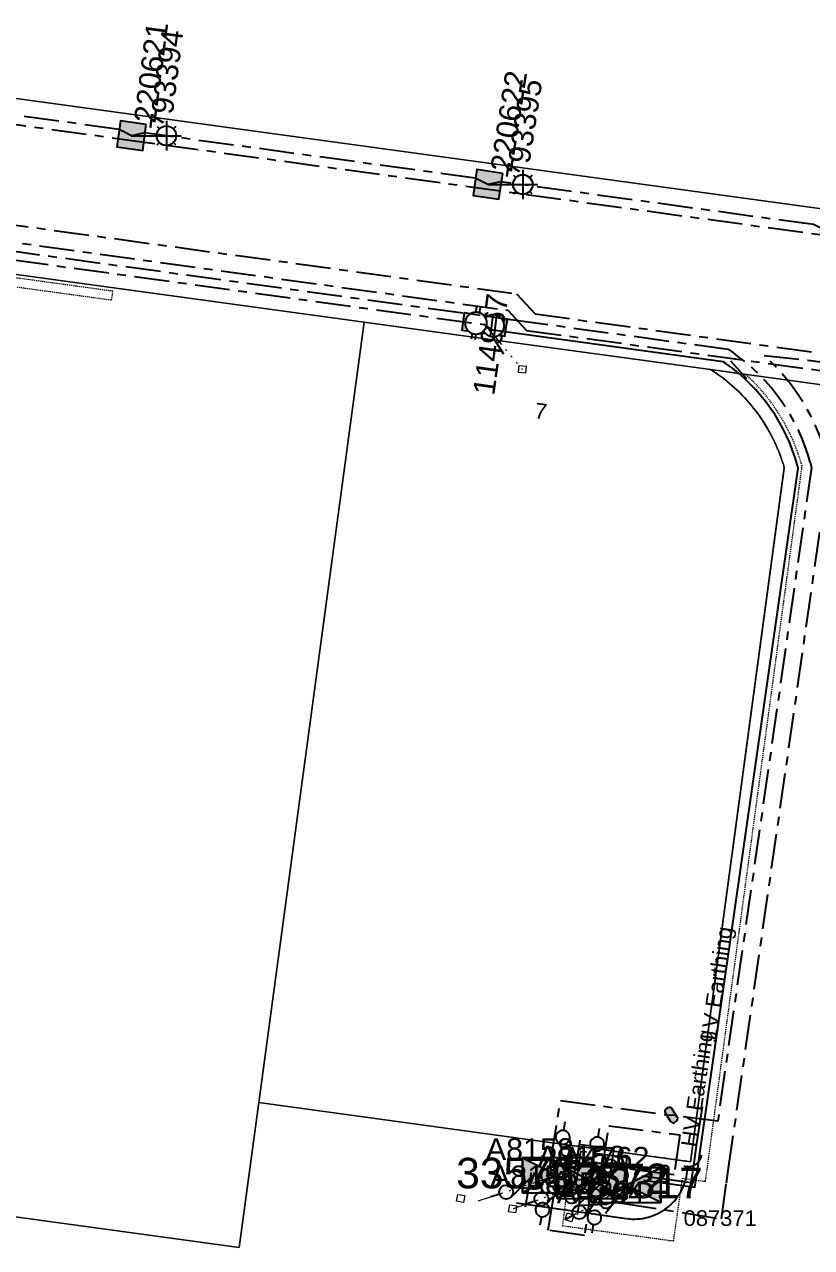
# Model space of a CAD drawing. Header units: metres. Extents: x 301012 to 305396, y 6240778 to 6244350.
# Drawn here: x 303014.7 to 303104.9, y 6242491.3 to 6242631.7 of the extents above; entities that cross this region are included whole.
import ezdxf
from ezdxf.enums import TextEntityAlignment as Align

# ---------------------------------------------------------------- set-up
doc = ezdxf.new("R2010")
doc.units = ezdxf.units.M
for name, pattern in [('Cable Exist UG', [7, 4, -1, 1, -1]), ('DASHED', [19.05, 12.7, -6.35]), ('HIDDEN2', [0.1875, 0.125, -0.0625]), ('PHANTOMX2', [6.6, 3, -0.75, 0.2, -0.75, 0.2, -0.75, 0.2, -0.75])]:
    doc.linetypes.add(name, pattern=pattern)
doc.layers.get('0').update_dxf_attribs({"color": 6})
for name, color, linetype, lineweight in [('Cadastre Land Parcels_SP_EXT', 118, 'Continuous', 15), ('Cadastre Other Property_SP_EXT', 138, 'DASHED', 15), ('Cadastre Roads_SP_EXT', 218, 'Continuous', 15), ('Mains_HV_EXT', 13, 'Continuous', 25), ('Mains_LV_EXT', 163, 'Continuous', 25), ('Mains_SL_EXT', 131, 'Continuous', 25), ('Services_SP_EXT', 42, 'PHANTOMX2', 20)]:
    doc.layers.add(name, color=color, linetype=linetype, lineweight=lineweight)
for name, color, linetype in [('Equip_HV_EXT', 7, 'Continuous'), ('Equip_LV_EXT', 7, 'Continuous'), ('Equip_SP_SL_EXT', 7, 'Continuous'), ('Sub_SP_EXT', 7, 'Continuous'), ('SupportsUG_SP_LV_EXT', 7, 'Continuous'), ('SupportsUG_SP_LV_SL_EXT', 7, 'Continuous'), ('Trench_SP_EXT', 7, 'Continuous')]:
    doc.layers.add(name, color=color, linetype=linetype)
doc.layers.add('UNKNOWN_FEATURES', color=1, linetype='DASHED', plot=False)
doc.styles.add('COLUMN_LABEL', font='arial.ttf', dxfattribs={"height": 2})
doc.styles.add('iecARIAL', font='arial.ttf', dxfattribs={"height": 2})
doc.styles.add('POLE_LABEL', font='arial.ttf', dxfattribs={"height": 2})
doc.styles.add('SL_LABEL', font='arial.ttf', dxfattribs={"height": 2})
doc.styles.get("Standard").update_dxf_attribs({"font": 'arial.ttf'})
doc.styles.add('SWITCH_LABEL', font='arial.ttf', dxfattribs={"height": 2})
doc.linetypes.add('Cable E UG', pattern='A,5,-0.1,["E",Standard,S=1.5,R=0,X=0,Y=-0.75],-1.45', length=6.55)

# ---------------------------------------------------------------- blocks, each defined once
blk = doc.blocks.new('SUB_PADMOUNT_EXT')
at = {"ltscale": 10}
h = blk.add_hatch(color=256, dxfattribs=at)
h.dxf.hatch_style = 1
h.paths.add_polyline_path([(4, -2), (0, 0), (4, 2)])
h.paths.add_polyline_path([(-4, -2), (-4, 2), (0, 0)])
blk.add_line((4, 2), (-4, -2))
blk.add_lwpolyline([(-4, -2), (4, -2), (4, 2), (-4, 2)], close=True)
at = {"ltscale": 10, "flags": 128}
for points in [[(-4, -2), (-4, 2), (0, 0)], [(4, -2), (0, 0), (4, 2)]]:
    blk.add_lwpolyline(points, close=True, dxfattribs=at)
at = {"flags": 8}
blk.add_attdef('ASSET_NUM', text='', height=2.5, dxfattribs=at).set_placement((0, 5), align=Align.MIDDLE_CENTER)
for tag, flags, p in [('STREET_CODE', 9, (1.5, 0)), ('OPERATING_VOLTAGE', 9, (1.5, -0.4)), ('ORIENTATION', 9, (1.5, -0.6)), ('OWNED_BY', 9, (1.5, -0.8)), ('OPERATED_BY', 9, (1.5, -1)), ('CONSTRUCTED_VOLTAGE', 9, (1.5, -1.4)), ('NO_PHASES', 9, (1.5, -0.2)), ('MAINTAINED_BY', 9, (1.5, -1.2)), ('SECONDARY_VOLTAGE', 9, (1.5, -1.6)), ('STATE', 9, (1.5, -1.8)), ('SUBSTATION_TYPE', 9, (1.5, -2.2)), ('SUBURB', 9, (1.5, -2.8)), ('PARENT', 9, (1.5, -2)), ('USAGE', 9, (1.5, -2.4)), ('LEGEND', 9, (1.5, -2.6)), ('STREETNAME', 9, (1.5, -3)), ('Z', 1, (1.5, -3.6)), ('LOCATION', 9, (1.5, -3.2)), ('NOTES', 9, (1.5, -3.4))]:
    blk.add_attdef(tag, text='', height=0.2, dxfattribs=dict(flags=flags)).set_placement(p, align=Align.MIDDLE_LEFT)
blk = doc.blocks.new('COLUMN_EXT')
blk.add_hatch(color=256).paths.add_polyline_path([(1.5, -1.5), (1.5, 1.5), (-1.5, 1.5), (-1.5, -1.5)])
blk.add_lwpolyline([(1.5, 1.5), (-1.5, 1.5), (-1.5, -1.5), (1.5, -1.5)], close=True)
at = {"flags": 9}
for tag, p in [('STREETNAME', (-1.81, 1.6)), ('LOCATION', (-1.81, 1.4)), ('SUBURB', (-1.81, 1.8)), ('NOTES', (-1.81, 2)), ('COLUMN_TYPE', (-1.81, 0.4)), ('OWNED_BY', (-1.81, 0.6)), ('LEGEND', (-1.81, 1.2)), ('USAGE', (-1.81, 1)), ('STATE', (-1.81, 0.8))]:
    blk.add_attdef(tag, text='', height=0.2, rotation=180, dxfattribs=at).set_placement(p, align=Align.MIDDLE_LEFT)
at = {"flags": 1}
blk.add_attdef('Z', (-1.81, 2.35), '', height=0.2, rotation=180, dxfattribs=at)
at = {"flags": 9}
for tag, style, p in [('STRUCTURE_PLANT_NUMBER', 'POLE_LABEL', (-1.81, -0.03)), ('STREET_CODE', 'COLUMN_LABEL', (-1.81, 0.2))]:
    blk.add_attdef(tag, text='', height=0.2, rotation=180, dxfattribs=dict(at, style=style)).set_placement(p, align=Align.MIDDLE_LEFT)
at = {"style": 'COLUMN_LABEL', "width": 0.9, "flags": 8}
blk.add_attdef('ASSET_NUM', text='', height=2, rotation=270, dxfattribs=at).set_placement((2, -4), align=Align.MIDDLE_LEFT)
blk = doc.blocks.new('PILLAR_EXT')
blk.add_hatch(color=256).paths.add_polyline_path([(-2.5, 1), (-2.5, -1), (2.5, -1), (2.5, 1)])
for p, q in [((-2.5, 0), (2.5, 0)), ((0, 1), (0, -1))]:
    blk.add_line(p, q)
at = {"ltscale": 10}
blk.add_line((2.5, 0), (-2.5, 0), dxfattribs=at)
blk.add_lwpolyline([(-2.5, -1), (-1.25, -1), (1.25, -1), (2.5, -1), (2.5, 1), (-2.5, 1)], close=True)
at = {"width": 0.9, "flags": 8}
blk.add_attdef('ASSET_NUM', text='', height=2, rotation=90, dxfattribs=at).set_placement((-2, 4), align=Align.MIDDLE_LEFT)
for tag, p, flags in [('OWNED_BY', (0, -0.2), 9), ('STATE', (0, -0.4), 9), ('SUPPORT_TYPE', (0, -0.6), 9), ('USAGE', (0, -0.8), 9), ('LEGEND', (0, -1), 9), ('LOCATION', (0, -1.2), 9), ('NOTES', (0, -1.4), 9), ('PARENT', (0, -1.6), 9), ('STREETNAME', (0, -1.8), 9), ('SUBURB', (0, -2), 1)]:
    blk.add_attdef(tag, p, '', height=0.2, dxfattribs=dict(flags=flags))
blk = doc.blocks.new('SL_LANTERN_EXT')
at = {"flags": 9}
for tag, p in [('LRATECODE', (-7.4, 0)), ('LOUTREACHVOCAB', (-7.2, 0)), ('LOUTREACH', (-7, 0)), ('LANTNUMBER', (-6.6, 0)), ('LNEW', (-6.4, 0)), ('LMASTVOCAB', (-6.2, 0)), ('LMAST', (-6, 0)), ('LLAMPVOCAB', (-5.8, 0)), ('LLAMP', (-5.6, 0)), ('LEXIST', (-5.4, 0)), ('LCHARGE3PERCENT', (-5.2, 0)), ('LCHARGE3', (-5, 0)), ('LCHARGE2PERCENT', (-4.8, 0)), ('LCHARGE2', (-4.6, 0)), ('LCHARGE1PERCENT', (-4.4, 0)), ('LCHARGE1', (-4.2, 0)), ('LCATEGORY', (-4, 0)), ('LBRACKETVOCAB', (-3.8, 0)), ('LBRACKET', (-3.6, 0)), ('LKINGHEIGHT', (-3.4, 0)), ('CREPLACE', (-3.2, 0)), ('CREMOVE', (-3, 0)), ('CNUMBER', (-2.8, 0)), ('CNEW', (-2.6, 0)), ('CEXIST', (-2.4, 0)), ('USAGE', (-2.2, 0)), ('STATE', (-2, 0)), ('OWNED_BY', (-1.8, 0)), ('ORIENTATION', (-1.6, 0)), ('OPERATING_VOLTAGE', (-1.4, 0)), ('NO_PHASES', (-1.2, 0)), ('LANTERN_TYPE', (-1, 0)), ('LANTERN_PURPOSE', (-0.8, 0)), ('CONTROL_TYPE', (-0.6, 0)), ('CONSTRUCTED_VOLTAGE', (-0.4, 0))]:
    blk.add_attdef(tag, text='', height=0.001, rotation=270, dxfattribs=at).set_placement(p, align=Align.MIDDLE_LEFT)
at = {"style": 'SL_LABEL', "flags": 9}
blk.add_attdef('STREET_CODE', text='', height=0.001, rotation=270, dxfattribs=at).set_placement((0, 0), align=Align.MIDDLE_LEFT)
at = {"flags": 1}
blk.add_attdef('Z', (0, 0), '', height=0.001, rotation=270, dxfattribs=at)
at = {"width": 0.9}
blk.add_attdef('LNUMBER', text='', height=1, dxfattribs=at).set_placement((7, -1), align=Align.MIDDLE_LEFT)
at = {"flags": 9}
for tag, p in [('LREMOVE', (0, -7.6)), ('LREPLACE', (0, -7.8)), ('LTYPE', (0, -8)), ('LTYPEVOCAB', (0, -8.2)), ('LEGEND', (0, -8.4)), ('SUBURB', (0, -8.6)), ('STREETNAME', (0, -8.8)), ('LOCATION', (0, -9)), ('NOTES', (0, -9.2)), ('MAINTAINED_BY', (0, -9.86))]:
    blk.add_attdef(tag, text='', height=0.001, dxfattribs=at).set_placement(p, align=Align.MIDDLE_LEFT)
blk.add_attdef('OPERATED_BY', (0, -9.61), '', height=0.001, dxfattribs=at)
blk.add_wipeout([(5.69, 0), (5.06, -1.06), (4, -1.69), (2.94, -1.06), (2.31, 0), (2.94, 1.06), (4, 1.69), (5.06, 1.06)])
for p, q in [((4, 1.69), (4, 0)), ((0, 0), (4, 0)), ((2.94, 1.06), (3.2, 0.8)), ((5.06, 1.06), (4.8, 0.8)), ((2.94, -1.06), (3.2, -0.8)), ((4, 0), (5.69, 0)), ((4, 0), (4, -1.69)), ((5.06, -1.06), (4.8, -0.8))]:
    blk.add_line(p, q)
blk.add_circle((4, 0), 1.12)
blk = doc.blocks.new('CCP_EXT')
at = {"flags": 9}
for tag, p in [('LEGEND', (0, -1.4)), ('STATE', (0, -1.8)), ('LIFE_SUPPORT', (0, -1.6)), ('NOTES', (0, -2))]:
    blk.add_attdef(tag, text='', height=0.2, dxfattribs=at).set_placement(p, align=Align.MIDDLE_LEFT)
blk.add_wipeout([(0, 0.57), (0.57, 0), (0, -0.57), (-0.57, 0)])
blk.add_lwpolyline([(-0.57, 0), (0, 0.57), (0.57, 0), (0, -0.57), (-0.57, 0)])
at = {"flags": 1}
blk.add_attdef('Z', (0, 0), '', height=0.2, dxfattribs=at)
at = {"flags": 9}
for tag, p in [('CCP_TYPE', (0, 0)), ('CONSTRUCTED_VOLTAGE', (0, -0.2)), ('OPERATING_VOLTAGE', (0, -0.6)), ('ORIENTATION', (0, -0.8)), ('OWNED_BY', (0, -1)), ('NO_PHASES', (0, -0.4)), ('USAGE', (0, -1.2))]:
    blk.add_attdef(tag, text='', height=0.2, dxfattribs=at).set_placement(p, align=Align.MIDDLE_LEFT)
blk = doc.blocks.new('HV_STJ_EXT')
h = blk.add_hatch(color=256)
edge = h.paths.add_edge_path()
edge.add_ellipse((-0.59, 0.13), major_axis=(0.226, 0.226), ratio=1, start_angle=45, end_angle=135)
edge.add_line((-0.91, 0.13), (-0.91, -0.13))
edge.add_ellipse((-0.59, -0.13), major_axis=(0.226, 0.226), ratio=1, start_angle=135, end_angle=225)
edge.add_line((-0.59, -0.45), (0.59, -0.45))
edge.add_ellipse((0.59, -0.13), major_axis=(-0.226, 0.226), ratio=1, start_angle=135, end_angle=225)
edge.add_line((0.91, -0.13), (0.91, 0.13))
edge.add_ellipse((0.59, 0.13), major_axis=(-0.226, 0.226), ratio=1, start_angle=225, end_angle=315)
edge.add_line((0.59, 0.45), (-0.59, 0.45))
blk.add_lwpolyline([(-0.91, 0.13), (-0.91, -0.13, 0.414214), (-0.59, -0.45), (0.59, -0.45, 0.414214), (0.91, -0.13), (0.91, 0.13, 0.414214), (0.59, 0.45), (-0.59, 0.45, 0.414214)], format="xyb", close=True)
for tag, flags, p in [('ORIENTATION', 9, (1.5, 0)), ('Z', 1, (1.5, -0.8)), ('USAGE', 9, (1.5, -0.2)), ('LEGEND', 9, (1.5, -0.4)), ('NOTES', 9, (1.5, -0.6))]:
    blk.add_attdef(tag, text='', height=0.2, dxfattribs=dict(flags=flags)).set_placement(p, align=Align.MIDDLE_LEFT)
blk = doc.blocks.new('LV_UG_LINKS_CLOSED_EXT')
at = {"layer": 'Equip_LV_EXT'}
for tag, flags, p in [('CONSTRUCTED_VOLTAGE', 9, (3, -2.2)), ('OPERATING_VOLTAGE', 9, (3, -2.6)), ('ORIENTATION', 9, (3, -2.8)), ('NO_PHASES', 9, (3, -2.4)), ('STATE', 9, (3, -3)), ('SWITCH_TYPE', 9, (3, -3.2)), ('OWNED_BY', 9, (3, -3.8)), ('OPERATED_BY', 9, (3, -4)), ('USAGE', 9, (3, -3.4)), ('NOTES', 9, (3, -3.6)), ('MAINTAINED_BY', 9, (3, -4.2)), ('TYPE', 9, (3, -4.6)), ('Z', 1, (3, -4.8)), ('NUMBER_OF_PHASES', 9, (3, -4.4))]:
    blk.add_attdef(tag, text='', height=0.2, dxfattribs=dict(at, flags=flags)).set_placement(p, align=Align.MIDDLE_LEFT)
blk.add_wipeout([(4, 1.25), (3.97, 1.25), (3.94, 1.25), (3.91, 1.25), (3.88, 1.24), (3.85, 1.24), (3.82, 1.24), (3.79, 1.23), (3.76, 1.23), (3.73, 1.22), (3.7, 1.21), (3.67, 1.2), (3.64, 1.2), (3.61, 1.19), (3.58, 1.18), (3.55, 1.17), (3.52, 1.15), (3.49, 1.14), (3.47, 1.13), (3.44, 1.12), (3.41, 1.1), (3.38, 1.09), (3.36, 1.07), (3.33, 1.06), (3.31, 1.04), (3.28, 1.02), (3.26, 1), (3.23, 0.99), (3.21, 0.97), (3.18, 0.95), (3.16, 0.93), (3.14, 0.91), (3.12, 0.88), (3.09, 0.86), (3.07, 0.84), (3.05, 0.82), (3.03, 0.79), (3.01, 0.77), (3, 0.74), (2.98, 0.72), (2.96, 0.69), (2.94, 0.67), (2.93, 0.64), (2.91, 0.62), (2.9, 0.59), (2.88, 0.56), (2.87, 0.53), (2.86, 0.51), (2.85, 0.48), (2.83, 0.45), (2.82, 0.42), (2.81, 0.39), (2.8, 0.36), (2.8, 0.33), (2.79, 0.3), (2.78, 0.27), (2.77, 0.24), (2.77, 0.21), (2.76, 0.18), (2.76, 0.15), (2.76, 0.12), (2.75, 0.09), (2.75, 0.06), (2.75, 0.03), (2.75, 0), (2.75, -0.03), (2.75, -0.06), (2.75, -0.09), (2.76, -0.12), (2.76, -0.15), (2.76, -0.18), (2.77, -0.21), (2.77, -0.24), (2.78, -0.27), (2.79, -0.3), (2.8, -0.33), (2.8, -0.36), (2.81, -0.39), (2.82, -0.42), (2.83, -0.45), (2.85, -0.48), (2.86, -0.51), (2.87, -0.53), (2.88, -0.56), (2.9, -0.59), (2.91, -0.62), (2.93, -0.64), (2.94, -0.67), (2.96, -0.69), (2.98, -0.72), (3, -0.74), (3.01, -0.77), (3.03, -0.79), (3.05, -0.82), (3.07, -0.84), (3.09, -0.86), (3.12, -0.88), (3.14, -0.91), (3.16, -0.93), (3.18, -0.95), (3.21, -0.97), (3.23, -0.99), (3.26, -1), (3.28, -1.02), (3.31, -1.04), (3.33, -1.06), (3.36, -1.07), (3.38, -1.09), (3.41, -1.1), (3.44, -1.12), (3.47, -1.13), (3.49, -1.14), (3.52, -1.15), (3.55, -1.17), (3.58, -1.18), (3.61, -1.19), (3.64, -1.2), (3.67, -1.2), (3.7, -1.21), (3.73, -1.22), (3.76, -1.23), (3.79, -1.23), (3.82, -1.24), (3.85, -1.24), (3.88, -1.24), (3.91, -1.25), (3.94, -1.25), (3.97, -1.25), (4, -1.25), (4.03, -1.25), (4.06, -1.25), (4.09, -1.25), (4.12, -1.24), (4.15, -1.24), (4.18, -1.24), (4.21, -1.23), (4.24, -1.23), (4.27, -1.22), (4.3, -1.21), (4.33, -1.2), (4.36, -1.2), (4.39, -1.19), (4.42, -1.18), (4.45, -1.17), (4.48, -1.15), (4.51, -1.14), (4.53, -1.13), (4.56, -1.12), (4.59, -1.1), (4.62, -1.09), (4.64, -1.07), (4.67, -1.06), (4.69, -1.04), (4.72, -1.02), (4.74, -1), (4.77, -0.99), (4.79, -0.97), (4.82, -0.95), (4.84, -0.93), (4.86, -0.91), (4.88, -0.88), (4.91, -0.86), (4.93, -0.84), (4.95, -0.82), (4.97, -0.79), (4.99, -0.77), (5, -0.74), (5.02, -0.72), (5.04, -0.69), (5.06, -0.67), (5.07, -0.64), (5.09, -0.62), (5.1, -0.59), (5.12, -0.56), (5.13, -0.53), (5.14, -0.51), (5.15, -0.48), (5.17, -0.45), (5.18, -0.42), (5.19, -0.39), (5.2, -0.36), (5.2, -0.33), (5.21, -0.3), (5.22, -0.27), (5.23, -0.24), (5.23, -0.21), (5.24, -0.18), (5.24, -0.15), (5.24, -0.12), (5.25, -0.09), (5.25, -0.06), (5.25, -0.03), (5.25, 0), (5.25, 0.03), (5.25, 0.06), (5.25, 0.09), (5.24, 0.12), (5.24, 0.15), (5.24, 0.18), (5.23, 0.21), (5.23, 0.24), (5.22, 0.27), (5.21, 0.3), (5.2, 0.33), (5.2, 0.36), (5.19, 0.39), (5.18, 0.42), (5.17, 0.45), (5.15, 0.48), (5.14, 0.51), (5.13, 0.53), (5.12, 0.56), (5.1, 0.59), (5.09, 0.62), (5.07, 0.64), (5.06, 0.67), (5.04, 0.69), (5.02, 0.72), (5, 0.74), (4.99, 0.77), (4.97, 0.79), (4.95, 0.82), (4.93, 0.84), (4.91, 0.86), (4.88, 0.88), (4.86, 0.91), (4.84, 0.93), (4.82, 0.95), (4.79, 0.97), (4.77, 0.99), (4.74, 1), (4.72, 1.02), (4.69, 1.04), (4.67, 1.06), (4.64, 1.07), (4.62, 1.09), (4.59, 1.1), (4.56, 1.12), (4.53, 1.13), (4.51, 1.14), (4.48, 1.15), (4.45, 1.17), (4.42, 1.18), (4.39, 1.19), (4.36, 1.2), (4.33, 1.2), (4.3, 1.21), (4.27, 1.22), (4.24, 1.23), (4.21, 1.23), (4.18, 1.24), (4.15, 1.24), (4.12, 1.24), (4.09, 1.25), (4.06, 1.25), (4.03, 1.25)]).dxf.layer = 'Equip_LV_EXT'
for p, q in [((3.79, 1.23), (3.79, -1.23)), ((4.21, 1.23), (4.21, -1.23))]:
    blk.add_line(p, q, dxfattribs=at)
at = {"layer": 'Equip_LV_EXT', "flags": 128}
blk.add_lwpolyline([(4, 1.25), (3.97, 1.25), (3.94, 1.25), (3.91, 1.25), (3.88, 1.24), (3.85, 1.24), (3.82, 1.24), (3.79, 1.23), (3.76, 1.23), (3.73, 1.22), (3.7, 1.21), (3.67, 1.2), (3.64, 1.2), (3.61, 1.19), (3.58, 1.18), (3.55, 1.17), (3.52, 1.15), (3.49, 1.14), (3.47, 1.13), (3.44, 1.12), (3.41, 1.1), (3.38, 1.09), (3.36, 1.07), (3.33, 1.06), (3.31, 1.04), (3.28, 1.02), (3.26, 1), (3.23, 0.99), (3.21, 0.97), (3.18, 0.95), (3.16, 0.93), (3.14, 0.91), (3.12, 0.88), (3.09, 0.86), (3.07, 0.84), (3.05, 0.82), (3.03, 0.79), (3.01, 0.77), (3, 0.74), (2.98, 0.72), (2.96, 0.69), (2.94, 0.67), (2.93, 0.64), (2.91, 0.62), (2.9, 0.59), (2.88, 0.56), (2.87, 0.53), (2.86, 0.51), (2.85, 0.48), (2.83, 0.45), (2.82, 0.42), (2.81, 0.39), (2.8, 0.36), (2.8, 0.33), (2.79, 0.3), (2.78, 0.27), (2.77, 0.24), (2.77, 0.21), (2.76, 0.18), (2.76, 0.15), (2.76, 0.12), (2.75, 0.09), (2.75, 0.06), (2.75, 0.03), (2.75, 0), (2.75, -0.03), (2.75, -0.06), (2.75, -0.09), (2.76, -0.12), (2.76, -0.15), (2.76, -0.18), (2.77, -0.21), (2.77, -0.24), (2.78, -0.27), (2.79, -0.3), (2.8, -0.33), (2.8, -0.36), (2.81, -0.39), (2.82, -0.42), (2.83, -0.45), (2.85, -0.48), (2.86, -0.51), (2.87, -0.53), (2.88, -0.56), (2.9, -0.59), (2.91, -0.62), (2.93, -0.64), (2.94, -0.67), (2.96, -0.69), (2.98, -0.72), (3, -0.74), (3.01, -0.77), (3.03, -0.79), (3.05, -0.82), (3.07, -0.84), (3.09, -0.86), (3.12, -0.88), (3.14, -0.91), (3.16, -0.93), (3.18, -0.95), (3.21, -0.97), (3.23, -0.99), (3.26, -1), (3.28, -1.02), (3.31, -1.04), (3.33, -1.06), (3.36, -1.07), (3.38, -1.09), (3.41, -1.1), (3.44, -1.12), (3.47, -1.13), (3.49, -1.14), (3.52, -1.15), (3.55, -1.17), (3.58, -1.18), (3.61, -1.19), (3.64, -1.2), (3.67, -1.2), (3.7, -1.21), (3.73, -1.22), (3.76, -1.23), (3.79, -1.23), (3.82, -1.24), (3.85, -1.24), (3.88, -1.24), (3.91, -1.25), (3.94, -1.25), (3.97, -1.25), (4, -1.25), (4.03, -1.25), (4.06, -1.25), (4.09, -1.25), (4.12, -1.24), (4.15, -1.24), (4.18, -1.24), (4.21, -1.23), (4.24, -1.23), (4.27, -1.22), (4.3, -1.21), (4.33, -1.2), (4.36, -1.2), (4.39, -1.19), (4.42, -1.18), (4.45, -1.17), (4.48, -1.15), (4.51, -1.14), (4.53, -1.13), (4.56, -1.12), (4.59, -1.1), (4.62, -1.09), (4.64, -1.07), (4.67, -1.06), (4.69, -1.04), (4.72, -1.02), (4.74, -1), (4.77, -0.99), (4.79, -0.97), (4.82, -0.95), (4.84, -0.93), (4.86, -0.91), (4.88, -0.88), (4.91, -0.86), (4.93, -0.84), (4.95, -0.82), (4.97, -0.79), (4.99, -0.77), (5, -0.74), (5.02, -0.72), (5.04, -0.69), (5.06, -0.67), (5.07, -0.64), (5.09, -0.62), (5.1, -0.59), (5.12, -0.56), (5.13, -0.53), (5.14, -0.51), (5.15, -0.48), (5.17, -0.45), (5.18, -0.42), (5.19, -0.39), (5.2, -0.36), (5.2, -0.33), (5.21, -0.3), (5.22, -0.27), (5.23, -0.24), (5.23, -0.21), (5.24, -0.18), (5.24, -0.15), (5.24, -0.12), (5.25, -0.09), (5.25, -0.06), (5.25, -0.03), (5.25, 0), (5.25, 0.03), (5.25, 0.06), (5.25, 0.09), (5.24, 0.12), (5.24, 0.15), (5.24, 0.18), (5.23, 0.21), (5.23, 0.24), (5.22, 0.27), (5.21, 0.3), (5.2, 0.33), (5.2, 0.36), (5.19, 0.39), (5.18, 0.42), (5.17, 0.45), (5.15, 0.48), (5.14, 0.51), (5.13, 0.53), (5.12, 0.56), (5.1, 0.59), (5.09, 0.62), (5.07, 0.64), (5.06, 0.67), (5.04, 0.69), (5.02, 0.72), (5, 0.74), (4.99, 0.77), (4.97, 0.79), (4.95, 0.82), (4.93, 0.84), (4.91, 0.86), (4.88, 0.88), (4.86, 0.91), (4.84, 0.93), (4.82, 0.95), (4.79, 0.97), (4.77, 0.99), (4.74, 1), (4.72, 1.02), (4.69, 1.04), (4.67, 1.06), (4.64, 1.07), (4.62, 1.09), (4.59, 1.1), (4.56, 1.12), (4.53, 1.13), (4.51, 1.14), (4.48, 1.15), (4.45, 1.17), (4.42, 1.18), (4.39, 1.19), (4.36, 1.2), (4.33, 1.2), (4.3, 1.21), (4.27, 1.22), (4.24, 1.23), (4.21, 1.23), (4.18, 1.24), (4.15, 1.24), (4.12, 1.24), (4.09, 1.25), (4.06, 1.25), (4.03, 1.25)], close=True, dxfattribs=at)
at = {"layer": 'Equip_LV_EXT', "flags": 9}
blk.add_attdef('ACTUAL_STATUS', text='', height=0.2, dxfattribs=at).set_placement((3, -2), align=Align.MIDDLE_LEFT)
blk = doc.blocks.new('LV_UG_LINKS_OPEN_EXT')
at = {"layer": 'Equip_LV_EXT'}
for tag, flags, p in [('OPERATING_VOLTAGE', 9, (3, -2.6)), ('ORIENTATION', 9, (3, -2.8)), ('STATE', 9, (3, -3)), ('SWITCH_TYPE', 9, (3, -3.2)), ('OWNED_BY', 9, (3, -3.8)), ('OPERATED_BY', 9, (3, -4)), ('USAGE', 9, (3, -3.4)), ('NOTES', 9, (3, -3.6)), ('MAINTAINED_BY', 9, (3, -4.2)), ('TYPE', 9, (3, -4.6)), ('Z', 1, (3, -4.8)), ('NUMBER_OF_PHASES', 9, (3, -4.4))]:
    blk.add_attdef(tag, text='', height=0.2, dxfattribs=dict(at, flags=flags)).set_placement(p, align=Align.MIDDLE_LEFT)
blk.add_wipeout([(4, 1.25), (3.97, 1.25), (3.94, 1.25), (3.91, 1.25), (3.88, 1.24), (3.85, 1.24), (3.82, 1.24), (3.79, 1.23), (3.76, 1.23), (3.73, 1.22), (3.7, 1.21), (3.67, 1.2), (3.64, 1.2), (3.61, 1.19), (3.58, 1.18), (3.55, 1.17), (3.52, 1.15), (3.49, 1.14), (3.47, 1.13), (3.44, 1.12), (3.41, 1.1), (3.38, 1.09), (3.36, 1.07), (3.33, 1.06), (3.31, 1.04), (3.28, 1.02), (3.26, 1), (3.23, 0.99), (3.21, 0.97), (3.18, 0.95), (3.16, 0.93), (3.14, 0.91), (3.12, 0.88), (3.09, 0.86), (3.07, 0.84), (3.05, 0.82), (3.03, 0.79), (3.01, 0.77), (3, 0.74), (2.98, 0.72), (2.96, 0.69), (2.94, 0.67), (2.93, 0.64), (2.91, 0.62), (2.9, 0.59), (2.88, 0.56), (2.87, 0.53), (2.86, 0.51), (2.85, 0.48), (2.83, 0.45), (2.82, 0.42), (2.81, 0.39), (2.8, 0.36), (2.8, 0.33), (2.79, 0.3), (2.78, 0.27), (2.77, 0.24), (2.77, 0.21), (2.76, 0.18), (2.76, 0.15), (2.76, 0.12), (2.75, 0.09), (2.75, 0.06), (2.75, 0.03), (2.75, 0), (2.75, -0.03), (2.75, -0.06), (2.75, -0.09), (2.76, -0.12), (2.76, -0.15), (2.76, -0.18), (2.77, -0.21), (2.77, -0.24), (2.78, -0.27), (2.79, -0.3), (2.8, -0.33), (2.8, -0.36), (2.81, -0.39), (2.82, -0.42), (2.83, -0.45), (2.85, -0.48), (2.86, -0.51), (2.87, -0.53), (2.88, -0.56), (2.9, -0.59), (2.91, -0.62), (2.93, -0.64), (2.94, -0.67), (2.96, -0.69), (2.98, -0.72), (3, -0.74), (3.01, -0.77), (3.03, -0.79), (3.05, -0.82), (3.07, -0.84), (3.09, -0.86), (3.12, -0.88), (3.14, -0.91), (3.16, -0.93), (3.18, -0.95), (3.21, -0.97), (3.23, -0.99), (3.26, -1), (3.28, -1.02), (3.31, -1.04), (3.33, -1.06), (3.36, -1.07), (3.38, -1.09), (3.41, -1.1), (3.44, -1.12), (3.47, -1.13), (3.49, -1.14), (3.52, -1.15), (3.55, -1.17), (3.58, -1.18), (3.61, -1.19), (3.64, -1.2), (3.67, -1.2), (3.7, -1.21), (3.73, -1.22), (3.76, -1.23), (3.79, -1.23), (3.82, -1.24), (3.85, -1.24), (3.88, -1.24), (3.91, -1.25), (3.94, -1.25), (3.97, -1.25), (4, -1.25), (4.03, -1.25), (4.06, -1.25), (4.09, -1.25), (4.12, -1.24), (4.15, -1.24), (4.18, -1.24), (4.21, -1.23), (4.24, -1.23), (4.27, -1.22), (4.3, -1.21), (4.33, -1.2), (4.36, -1.2), (4.39, -1.19), (4.42, -1.18), (4.45, -1.17), (4.48, -1.15), (4.51, -1.14), (4.53, -1.13), (4.56, -1.12), (4.59, -1.1), (4.62, -1.09), (4.64, -1.07), (4.67, -1.06), (4.69, -1.04), (4.72, -1.02), (4.74, -1), (4.77, -0.99), (4.79, -0.97), (4.82, -0.95), (4.84, -0.93), (4.86, -0.91), (4.88, -0.88), (4.91, -0.86), (4.93, -0.84), (4.95, -0.82), (4.97, -0.79), (4.99, -0.77), (5, -0.74), (5.02, -0.72), (5.04, -0.69), (5.06, -0.67), (5.07, -0.64), (5.09, -0.62), (5.1, -0.59), (5.12, -0.56), (5.13, -0.53), (5.14, -0.51), (5.15, -0.48), (5.17, -0.45), (5.18, -0.42), (5.19, -0.39), (5.2, -0.36), (5.2, -0.33), (5.21, -0.3), (5.22, -0.27), (5.23, -0.24), (5.23, -0.21), (5.24, -0.18), (5.24, -0.15), (5.24, -0.12), (5.25, -0.09), (5.25, -0.06), (5.25, -0.03), (5.25, 0), (5.25, 0.03), (5.25, 0.06), (5.25, 0.09), (5.24, 0.12), (5.24, 0.15), (5.24, 0.18), (5.23, 0.21), (5.23, 0.24), (5.22, 0.27), (5.21, 0.3), (5.2, 0.33), (5.2, 0.36), (5.19, 0.39), (5.18, 0.42), (5.17, 0.45), (5.15, 0.48), (5.14, 0.51), (5.13, 0.53), (5.12, 0.56), (5.1, 0.59), (5.09, 0.62), (5.07, 0.64), (5.06, 0.67), (5.04, 0.69), (5.02, 0.72), (5, 0.74), (4.99, 0.77), (4.97, 0.79), (4.95, 0.82), (4.93, 0.84), (4.91, 0.86), (4.88, 0.88), (4.86, 0.91), (4.84, 0.93), (4.82, 0.95), (4.79, 0.97), (4.77, 0.99), (4.74, 1), (4.72, 1.02), (4.69, 1.04), (4.67, 1.06), (4.64, 1.07), (4.62, 1.09), (4.59, 1.1), (4.56, 1.12), (4.53, 1.13), (4.51, 1.14), (4.48, 1.15), (4.45, 1.17), (4.42, 1.18), (4.39, 1.19), (4.36, 1.2), (4.33, 1.2), (4.3, 1.21), (4.27, 1.22), (4.24, 1.23), (4.21, 1.23), (4.18, 1.24), (4.15, 1.24), (4.12, 1.24), (4.09, 1.25), (4.06, 1.25), (4.03, 1.25)]).dxf.layer = 'Equip_LV_EXT'
for p, q in [((3.79, 1.86), (3.79, 1.23)), ((4.21, 1.86), (4.21, 1.23)), ((3.79, -1.23), (3.79, -1.86)), ((4.21, -1.23), (4.21, -1.86))]:
    blk.add_line(p, q, dxfattribs=at)
at = {"layer": 'Equip_LV_EXT', "flags": 128}
blk.add_lwpolyline([(4, 1.25), (3.97, 1.25), (3.94, 1.25), (3.91, 1.25), (3.88, 1.24), (3.85, 1.24), (3.82, 1.24), (3.79, 1.23), (3.76, 1.23), (3.73, 1.22), (3.7, 1.21), (3.67, 1.2), (3.64, 1.2), (3.61, 1.19), (3.58, 1.18), (3.55, 1.17), (3.52, 1.15), (3.49, 1.14), (3.47, 1.13), (3.44, 1.12), (3.41, 1.1), (3.38, 1.09), (3.36, 1.07), (3.33, 1.06), (3.31, 1.04), (3.28, 1.02), (3.26, 1), (3.23, 0.99), (3.21, 0.97), (3.18, 0.95), (3.16, 0.93), (3.14, 0.91), (3.12, 0.88), (3.09, 0.86), (3.07, 0.84), (3.05, 0.82), (3.03, 0.79), (3.01, 0.77), (3, 0.74), (2.98, 0.72), (2.96, 0.69), (2.94, 0.67), (2.93, 0.64), (2.91, 0.62), (2.9, 0.59), (2.88, 0.56), (2.87, 0.53), (2.86, 0.51), (2.85, 0.48), (2.83, 0.45), (2.82, 0.42), (2.81, 0.39), (2.8, 0.36), (2.8, 0.33), (2.79, 0.3), (2.78, 0.27), (2.77, 0.24), (2.77, 0.21), (2.76, 0.18), (2.76, 0.15), (2.76, 0.12), (2.75, 0.09), (2.75, 0.06), (2.75, 0.03), (2.75, 0), (2.75, -0.03), (2.75, -0.06), (2.75, -0.09), (2.76, -0.12), (2.76, -0.15), (2.76, -0.18), (2.77, -0.21), (2.77, -0.24), (2.78, -0.27), (2.79, -0.3), (2.8, -0.33), (2.8, -0.36), (2.81, -0.39), (2.82, -0.42), (2.83, -0.45), (2.85, -0.48), (2.86, -0.51), (2.87, -0.53), (2.88, -0.56), (2.9, -0.59), (2.91, -0.62), (2.93, -0.64), (2.94, -0.67), (2.96, -0.69), (2.98, -0.72), (3, -0.74), (3.01, -0.77), (3.03, -0.79), (3.05, -0.82), (3.07, -0.84), (3.09, -0.86), (3.12, -0.88), (3.14, -0.91), (3.16, -0.93), (3.18, -0.95), (3.21, -0.97), (3.23, -0.99), (3.26, -1), (3.28, -1.02), (3.31, -1.04), (3.33, -1.06), (3.36, -1.07), (3.38, -1.09), (3.41, -1.1), (3.44, -1.12), (3.47, -1.13), (3.49, -1.14), (3.52, -1.15), (3.55, -1.17), (3.58, -1.18), (3.61, -1.19), (3.64, -1.2), (3.67, -1.2), (3.7, -1.21), (3.73, -1.22), (3.76, -1.23), (3.79, -1.23), (3.82, -1.24), (3.85, -1.24), (3.88, -1.24), (3.91, -1.25), (3.94, -1.25), (3.97, -1.25), (4, -1.25), (4.03, -1.25), (4.06, -1.25), (4.09, -1.25), (4.12, -1.24), (4.15, -1.24), (4.18, -1.24), (4.21, -1.23), (4.24, -1.23), (4.27, -1.22), (4.3, -1.21), (4.33, -1.2), (4.36, -1.2), (4.39, -1.19), (4.42, -1.18), (4.45, -1.17), (4.48, -1.15), (4.51, -1.14), (4.53, -1.13), (4.56, -1.12), (4.59, -1.1), (4.62, -1.09), (4.64, -1.07), (4.67, -1.06), (4.69, -1.04), (4.72, -1.02), (4.74, -1), (4.77, -0.99), (4.79, -0.97), (4.82, -0.95), (4.84, -0.93), (4.86, -0.91), (4.88, -0.88), (4.91, -0.86), (4.93, -0.84), (4.95, -0.82), (4.97, -0.79), (4.99, -0.77), (5, -0.74), (5.02, -0.72), (5.04, -0.69), (5.06, -0.67), (5.07, -0.64), (5.09, -0.62), (5.1, -0.59), (5.12, -0.56), (5.13, -0.53), (5.14, -0.51), (5.15, -0.48), (5.17, -0.45), (5.18, -0.42), (5.19, -0.39), (5.2, -0.36), (5.2, -0.33), (5.21, -0.3), (5.22, -0.27), (5.23, -0.24), (5.23, -0.21), (5.24, -0.18), (5.24, -0.15), (5.24, -0.12), (5.25, -0.09), (5.25, -0.06), (5.25, -0.03), (5.25, 0), (5.25, 0.03), (5.25, 0.06), (5.25, 0.09), (5.24, 0.12), (5.24, 0.15), (5.24, 0.18), (5.23, 0.21), (5.23, 0.24), (5.22, 0.27), (5.21, 0.3), (5.2, 0.33), (5.2, 0.36), (5.19, 0.39), (5.18, 0.42), (5.17, 0.45), (5.15, 0.48), (5.14, 0.51), (5.13, 0.53), (5.12, 0.56), (5.1, 0.59), (5.09, 0.62), (5.07, 0.64), (5.06, 0.67), (5.04, 0.69), (5.02, 0.72), (5, 0.74), (4.99, 0.77), (4.97, 0.79), (4.95, 0.82), (4.93, 0.84), (4.91, 0.86), (4.88, 0.88), (4.86, 0.91), (4.84, 0.93), (4.82, 0.95), (4.79, 0.97), (4.77, 0.99), (4.74, 1), (4.72, 1.02), (4.69, 1.04), (4.67, 1.06), (4.64, 1.07), (4.62, 1.09), (4.59, 1.1), (4.56, 1.12), (4.53, 1.13), (4.51, 1.14), (4.48, 1.15), (4.45, 1.17), (4.42, 1.18), (4.39, 1.19), (4.36, 1.2), (4.33, 1.2), (4.3, 1.21), (4.27, 1.22), (4.24, 1.23), (4.21, 1.23), (4.18, 1.24), (4.15, 1.24), (4.12, 1.24), (4.09, 1.25), (4.06, 1.25), (4.03, 1.25)], close=True, dxfattribs=at)
at = {"layer": 'Equip_LV_EXT', "flags": 9}
for tag, p in [('ACTUAL_STATUS', (3.17, -1.67)), ('CONSTRUCTED_VOLTAGE', (3.17, -1.83)), ('NO_PHASES', (3.17, -2))]:
    blk.add_attdef(tag, text='', height=0.167, dxfattribs=at).set_placement(p, align=Align.MIDDLE_LEFT)
blk = doc.blocks.new('LV_UG_DFUSE_CLOSED_EXT')
for points in [[(1, 0), (0, 0)], [(5.04, 0.73), (2.16, -0.72)], [(5.05, -0.71), (2.16, 0.72)], [(6.2, 0.01), (7.2, 0.01)]]:
    blk.add_lwpolyline(points)
for centre in [(1.8, 0), (5.4, 0.01)]:
    blk.add_circle(centre, 0.8)
at = {"flags": 9}
for tag, p in [('ACTUAL_STATUS', (0, 0)), ('CONSTRUCTED_VOLTAGE', (0, -0.2)), ('OPERATING_VOLTAGE', (0, -0.6)), ('ORIENTATION', (0, -0.8)), ('STATE', (0, -1)), ('SWITCH_TYPE', (0, -1.2)), ('NO_PHASES', (0, -0.4)), ('USAGE', (0, -1.4)), ('NOTES', (0, -1.6))]:
    blk.add_attdef(tag, text='', height=0.2, dxfattribs=at).set_placement(p, align=Align.MIDDLE_LEFT)
at = {"flags": 1}
blk.add_attdef('Z', (0, 0), '', height=0.2, dxfattribs=at)
blk = doc.blocks.new('SWG_HOLEC_SU_EXT')
blk.add_line((1.8, -2), (5.8, -2))
for points in [[(1, 0), (0, 0)], [(6.6, 0), (7.6, 0)]]:
    blk.add_lwpolyline(points)
for points in [[(1.8, -0.8, 1), (1.8, 0.8, 1)], [(5.8, -0.8, 1), (5.8, 0.8, 1)]]:
    blk.add_lwpolyline(points, format="xyb", close=True)
at = {"style": 'SWITCH_LABEL', "flags": 8}
blk.add_attdef('ASSET_NUM', text='', height=2.5, rotation=179.9544, dxfattribs=at).set_placement((-2.4, 0), align=Align.MIDDLE_LEFT)
at = {"flags": 1}
blk.add_attdef('Z', (0, 0), '', height=0.2, dxfattribs=at)
at = {"flags": 9}
for tag, p in [('ACTUAL_STATUS', (0, -0.4)), ('CONSTRUCTED_VOLTAGE', (0, -0.6)), ('OPERATING_VOLTAGE', (0, -1)), ('ORIENTATION', (0, -1.2)), ('OWNED_BY', (0, -1.4)), ('NO_PHASES', (0, -0.8)), ('STATE', (0, -1.8)), ('SWITCH_TYPE', (0, -2)), ('STREETNAME', (0, -2.6)), ('SUBURB', (0, -2.8)), ('PARENT', (0, -1.6)), ('USAGE', (0, -2.2)), ('LOCATION', (0, -2.4)), ('NOTES', (0, -3))]:
    blk.add_attdef(tag, text='', height=0.2, dxfattribs=at).set_placement(p, align=Align.MIDDLE_LEFT)
at = {"style": 'SWITCH_LABEL', "flags": 9}
blk.add_attdef('STREET_CODE', text='', height=0.2, dxfattribs=at).set_placement((0, -0.2), align=Align.MIDDLE_LEFT)

msp = doc.modelspace()

# ---------------------------------------------------------------- linework, layer by layer
at = {"layer": 'Cadastre Land Parcels_SP_EXT', "linetype": 'Continuous'}
for points in [[(302986.61, 6242626.88), (303237.61, 6242592.49)], [(302959.93, 6242502.16), (303039.28, 6242491.29), (303041.53, 6242507.93), (303041.53, 6242507.93), (303053.62, 6242597.51), (302986.37, 6242606.73)], [(303117, 6242588.82), (303093.35, 6242592.06), (303093.68, 6242591.85), (303094, 6242591.63), (303094.32, 6242591.41), (303094.64, 6242591.18), (303094.95, 6242590.94), (303095.25, 6242590.7), (303095.55, 6242590.45), (303095.84, 6242590.2), (303096.14, 6242589.94), (303096.42, 6242589.68), (303096.7, 6242589.41), (303096.97, 6242589.13), (303097.24, 6242588.85), (303097.51, 6242588.56), (303097.76, 6242588.27), (303098.02, 6242587.97), (303098.26, 6242587.67), (303098.5, 6242587.37), (303098.74, 6242587.05), (303098.96, 6242586.74), (303099.19, 6242586.42), (303099.4, 6242586.09), (303099.61, 6242585.77), (303099.81, 6242585.43), (303100.01, 6242585.1), (303100.2, 6242584.76), (303100.38, 6242584.41), (303100.56, 6242584.07), (303100.73, 6242583.72), (303100.89, 6242583.36), (303101.04, 6242583.01), (303101.19, 6242582.65), (303101.33, 6242582.28), (303101.47, 6242581.92), (303101.59, 6242581.55), (303101.71, 6242581.18), (303101.82, 6242580.81), (303091.07, 6242501.14), (303041.53, 6242507.93), (303039.28, 6242491.29), (302959.93, 6242502.16)]]:
    msp.add_lwpolyline(points, dxfattribs=at)
msp.add_lwpolyline([(303101.82, 6242580.81), (303101.71, 6242581.18), (303101.59, 6242581.55), (303101.47, 6242581.92), (303101.33, 6242582.28), (303101.19, 6242582.65), (303101.04, 6242583.01), (303100.89, 6242583.36), (303100.73, 6242583.72), (303100.56, 6242584.07), (303100.38, 6242584.41), (303100.2, 6242584.76), (303100.01, 6242585.1), (303099.81, 6242585.43), (303099.61, 6242585.77), (303099.4, 6242586.09), (303099.19, 6242586.42), (303098.96, 6242586.74), (303098.74, 6242587.05), (303098.5, 6242587.37), (303098.26, 6242587.67), (303098.02, 6242587.97), (303097.76, 6242588.27), (303097.51, 6242588.56), (303097.24, 6242588.85), (303096.97, 6242589.13), (303096.7, 6242589.41), (303096.42, 6242589.68), (303096.14, 6242589.94), (303095.84, 6242590.2), (303095.55, 6242590.45), (303095.25, 6242590.7), (303094.95, 6242590.94), (303094.64, 6242591.18), (303094.32, 6242591.41), (303094, 6242591.63), (303093.68, 6242591.85), (303093.35, 6242592.06), (303067.56, 6242595.6), (303053.62, 6242597.51), (303041.53, 6242507.93), (303091.07, 6242501.14), (303101.82, 6242580.81)], close=True, dxfattribs=at)
at = {"layer": 'Cadastre Other Property_SP_EXT', "linetype": 'HIDDEN2'}
msp.add_lwpolyline([(302979.84, 6242605.5), (302978.88, 6242598.6), (302994.25, 6242596.48), (302995.28, 6242604.08), (303024.64, 6242600.05), (303024.81, 6242601.05), (303024.36, 6242601.11), (303024.36, 6242601.11), (302986.28, 6242606.34), (302984.33, 6242606.59), (302982.38, 6242606.44), (302980.47, 6242605.91), (302980.01, 6242605.68), (302979.84, 6242605.5)], close=True, dxfattribs=at)
at = {"layer": 'Mains_HV_EXT', "linetype": 'Cable Exist UG'}
msp.add_lwpolyline([(303083.57, 6242498.51), (303083.17, 6242496.38), (303094.6, 6242494.59), (303095.18, 6242498.68), (303095.18, 6242498.68), (303095.39, 6242500.15), (303106.98, 6242580.95), (303106.71, 6242581.94), (303106.71, 6242581.94, 0.144367), (303099.51, 6242593.68), (303099.51, 6242593.68), (303104.57, 6242593.13), (303104.57, 6242593.13), (303117.19, 6242591.4), (303122.93, 6242590.77), (303138.4, 6242588.91)], format="xyb", dxfattribs=at)
for points in [[(303075.77, 6242499.59), (303075.03, 6242501.34), (303076.14, 6242508.17), (303076.14, 6242508.17), (303088.87, 6242506.47)], [(303079.96, 6242498.87), (303080.98, 6242500.5), (303081.68, 6242505.27), (303081.68, 6242505.27), (303089.84, 6242504.22), (303089.19, 6242499.62), (303088.06, 6242499.77)], [(303088.06, 6242499.77), (303083.69, 6242500.34), (303083.66, 6242498.46)]]:
    msp.add_lwpolyline(points, dxfattribs=at)
at = {"layer": 'Mains_HV_EXT', "linetype": 'Cable E UG'}
for points in [[(303091.72, 6242502.75), (303092.42, 6242507.46)], [(303085.49, 6242499.52), (303091.14, 6242498.77), (303091.44, 6242500.72), (303091.44, 6242500.72), (303091.72, 6242502.7)]]:
    msp.add_lwpolyline(points, dxfattribs=at)
at = {"layer": 'Trench_SP_EXT', "linetype": 'Cable Exist UG'}
for points in [[(303067.44, 6242597.22), (303069.98, 6242593.26)], [(303097.52, 6242591.01), (303095.7, 6242593.04)], [(303084.09, 6242501.54), (303078.43, 6242502.32), (303077.94, 6242498.81)], [(303080.54, 6242498.42), (303081.04, 6242501.96)], [(303083.32, 6242498.08), (303083.79, 6242501.58)], [(303077.94, 6242498.81), (303074.44, 6242496.5)], [(303083.46, 6242497.9), (303081.3, 6242495.19)]]:
    msp.add_lwpolyline(points, dxfattribs=at)
msp.add_lwpolyline([(303092.34, 6242501.88, -0.45081), (303090.31, 6242500.65)], format="xyb", dxfattribs=at)

# ---------------------------------------------------------------- block references
at = {"layer": 'Equip_HV_EXT'}
for p, rotation in [((303088.85, 6242506.5), 302.1693453875889), ((303088.06, 6242499.77), 82.79758698571823)]:
    msp.add_blockref('HV_STJ_EXT', p, dxfattribs=dict(at, rotation=rotation))
ref = msp.add_blockref('SWG_HOLEC_SU_EXT', (303075.5, 6242498.21), dxfattribs=dict(at, rotation=80.97545936757736))
ref.add_attrib('ASSET_NUM', 'A8156', dxfattribs={"layer": '0', "height": 2.5, "style": 'SWITCH_LABEL'}).set_placement((303073.11, 6242499.46), align=Align.MIDDLE_CENTER)
ref = msp.add_blockref('SWG_HOLEC_SU_EXT', (303083.69, 6242500.34), dxfattribs=dict(at, rotation=172.2027062143814))
ref.add_attrib('ASSET_NUM', 'A4762', dxfattribs={"layer": '0', "height": 2.5, "style": 'SWITCH_LABEL'}).set_placement((303081.3, 6242501.59), align=Align.MIDDLE_CENTER)
at = {"layer": 'Sub_SP_EXT'}
ref = msp.add_blockref('SUB_PADMOUNT_EXT', (303075.77, 6242499.59), dxfattribs=at)
ref.add_attrib('ASSET_NUM', '33573', dxfattribs={"layer": '0', "height": 3.5}).set_placement((303077.77, 6242499.84), align=Align.MIDDLE_RIGHT)
ref = msp.add_blockref('SUB_PADMOUNT_EXT', (303079.77, 6242498.93), dxfattribs=at)
ref.add_attrib('ASSET_NUM', '33572', dxfattribs={"layer": '0', "height": 3.5}).set_placement((303081.77, 6242499.18), align=Align.MIDDLE_CENTER)
ref = msp.add_blockref('SUB_PADMOUNT_EXT', (303083.66, 6242498.46), dxfattribs=at)
ref.add_attrib('ASSET_NUM', '33317', dxfattribs={"layer": '0', "height": 3.5}).set_placement((303085.66, 6242498.71), align=Align.MIDDLE_CENTER)
at = {"layer": 'SupportsUG_SP_LV_EXT'}
ref = msp.add_blockref('PILLAR_EXT', (303067.44, 6242597.22), dxfattribs=dict(at, rotation=171.9350959118226))
ref.add_attrib('ASSET_NUM', '114967', dxfattribs={"layer": '0', "height": 2.5, "rotation": 81.9351, "style": 'iecARIAL'}).set_placement((303068.94, 6242600.72), align=Align.MIDDLE_RIGHT)
at = {"layer": 'SupportsUG_SP_LV_SL_EXT'}
ref = msp.add_blockref('COLUMN_EXT', (303026.94, 6242618.9), dxfattribs=dict(at, rotation=352.129305267896))
ref.add_attrib('ASSET_NUM', '793394', dxfattribs={"layer": '0', "height": 2.5, "rotation": 82.7063, "style": 'COLUMN_LABEL'}).set_placement((303028.94, 6242619.65), align=Align.TOP_LEFT)
ref = msp.add_blockref('COLUMN_EXT', (303067.82, 6242613.3), dxfattribs=dict(at, rotation=351.5944392038835))
ref.add_attrib('ASSET_NUM', '793395', dxfattribs={"layer": '0', "height": 2.5, "rotation": 81.1752, "style": 'COLUMN_LABEL'}).set_placement((303069.82, 6242614.05), align=Align.TOP_LEFT)

# ---------------------------------------------------------------- texts
at = {"layer": 'Cadastre Land Parcels_SP_EXT'}
msp.add_text('7', height=1.8, rotation=352.4735, dxfattribs=at).set_placement((303073.08, 6242586.49))
at = {"layer": 'Cadastre Other Property_SP_EXT'}
msp.add_text('087371', height=1.8, dxfattribs=at).set_placement((303090.27, 6242493.77))
at = {"layer": 'Mains_HV_EXT'}
for s, rotation, p in [('LV Earthing', 81.8414, (303093.99, 6242514.99)), ('HV Earthing', 81.573, (303091.72, 6242502.75))]:
    msp.add_text(s, height=1.8, rotation=rotation, dxfattribs=at).set_placement(p)

# ---------------------------------------------------------------- next in the draw order: block references
at = {"layer": 'Equip_SP_SL_EXT'}
ref = msp.add_blockref('SL_LANTERN_EXT', (303026.94, 6242618.9), dxfattribs=at)
ref.add_attrib('ASSET_NUM', '220621', dxfattribs={"layer": '0', "height": 2.5, "rotation": 82.6983, "style": 'iecARIAL'}).set_placement((303028.44, 6242620.4), align=Align.MIDDLE_LEFT)
ref = msp.add_blockref('SL_LANTERN_EXT', (303067.82, 6242613.3), dxfattribs=at)
ref.add_attrib('ASSET_NUM', '220622', dxfattribs={"layer": '0', "height": 2.5, "rotation": 81.228, "style": 'iecARIAL'}).set_placement((303069.32, 6242614.8), align=Align.MIDDLE_LEFT)
at = {"layer": 'Services_SP_EXT'}
for p, rotation in [((303071.76, 6242592.07), 129.9350956983842), ((303064.69, 6242496.93), 35.31121328654964), ((303070.66, 6242495.73), 36.00000006831309), ((303077.18, 6242494.76), 208.3857378588446)]:
    msp.add_blockref('CCP_EXT', p, dxfattribs=dict(at, rotation=rotation))

# ---------------------------------------------------------------- next in the draw order: linework, layer by layer
at = {"layer": 'Cadastre Other Property_SP_EXT', "linetype": 'HIDDEN2'}
msp.add_lwpolyline([(303091.07, 6242501.14), (303077.52, 6242503), (303076.37, 6242493.8), (303089.12, 6242492.05), (303090.15, 6242499.25), (303092.78, 6242498.89), (303103.86, 6242580.97), (303103.86, 6242580.97, 0.142198), (303097.48, 6242591.42), (303097.48, 6242591.42), (303093.35, 6242592.06), (303093.35, 6242592.06, -0.183158), (303101.82, 6242580.81), (303101.82, 6242580.81), (303091.07, 6242501.14)], format="xyb", close=True, dxfattribs=at)
at = {"layer": 'Cadastre Roads_SP_EXT', "linetype": 'Continuous'}
msp.add_lwpolyline([(303237.61, 6242592.49), (302986.61, 6242626.88), (302986.37, 6242606.73), (303053.62, 6242597.51), (303067.56, 6242595.6), (303093.35, 6242592.06), (303117, 6242588.82)], dxfattribs=at)
at = {"layer": 'Mains_HV_EXT', "linetype": 'Cable Exist UG'}
for points in [[(303124.74, 6242604.93), (303028.68, 6242618.09), (302988.35, 6242623.62)], [(303079.77, 6242498.93), (303078.89, 6242492.69), (303078.89, 6242492.69), (303074.74, 6242493.29), (303075.77, 6242499.59)]]:
    msp.add_lwpolyline(points, dxfattribs=at)
at = {"layer": 'Mains_SL_EXT', "linetype": 'Cable Exist UG'}
for points in [[(303026.94, 6242618.9), (303025.53, 6242619.62), (303025.53, 6242619.62), (302988.88, 6242624.65), (302987.22, 6242624.38)], [(303067.82, 6242613.3), (303066.37, 6242614.02), (303066.37, 6242614.02), (303028.44, 6242619.22), (303026.94, 6242618.9)], [(303106.66, 6242608), (303105.16, 6242608.69), (303105.16, 6242608.69), (303069.25, 6242613.62), (303067.82, 6242613.3)]]:
    msp.add_lwpolyline(points, dxfattribs=at)
at = {"layer": 'Services_SP_EXT'}
for points in [[(303075.77, 6242499.59), (303066.59, 6242496.59)], [(303079.77, 6242498.93), (303070.66, 6242495.73)], [(303083.71, 6242498.28), (303077.18, 6242494.76)]]:
    msp.add_lwpolyline(points, dxfattribs=at)
at = {"layer": 'Trench_SP_EXT', "linetype": 'Cable Exist UG'}
msp.add_lwpolyline([(303080.54, 6242498.42), (303077.76, 6242495.8)], dxfattribs=at)
at = {"layer": 'UNKNOWN_FEATURES'}
msp.add_lwpolyline([(303071.1, 6242496.43), (303083.76, 6242494.61), (303083.76, 6242494.61, 0.419688), (303090.69, 6242500.02), (303090.69, 6242500.02), (303090.88, 6242500.69)], format="xyb", dxfattribs=at)

# ---------------------------------------------------------------- next in the draw order: block references
at = {"layer": 'Equip_HV_EXT'}
ref = msp.add_blockref('SWG_HOLEC_SU_EXT', (303079.5, 6242497.44), dxfattribs=dict(at, rotation=81.55382693655183))
ref.add_attrib('ASSET_NUM', 'A8155', dxfattribs={"layer": '0', "height": 2.5, "style": 'SWITCH_LABEL'}).set_placement((303077.1, 6242498.69), align=Align.MIDDLE_CENTER)
ref = msp.add_blockref('SWG_HOLEC_SU_EXT', (303075.03, 6242501.34), dxfattribs=dict(at, rotation=260.564302163246))
ref.add_attrib('ASSET_NUM', 'A8158', dxfattribs={"layer": '0', "height": 2.5, "style": 'SWITCH_LABEL'}).set_placement((303072.63, 6242502.59), align=Align.MIDDLE_CENTER)
ref = msp.add_blockref('SWG_HOLEC_SU_EXT', (303080.96, 6242500.47), dxfattribs=dict(at, rotation=260.7273982241433))
ref.add_attrib('ASSET_NUM', 'A8153', dxfattribs={"layer": '0', "height": 2.5, "style": 'SWITCH_LABEL'}).set_placement((303078.56, 6242501.72), align=Align.MIDDLE_CENTER)
ref = msp.add_blockref('SWG_HOLEC_SU_EXT', (303083.17, 6242496.38), dxfattribs=dict(at, rotation=172.2035539496127))
ref.add_attrib('ASSET_NUM', 'A4764', dxfattribs={"layer": '0', "height": 2.5, "style": 'SWITCH_LABEL'}).set_placement((303080.77, 6242497.63), align=Align.MIDDLE_CENTER)
at = {"layer": 'Equip_LV_EXT'}
for p, rotation in [((303075.04, 6242499.35), 198.089468317928), ((303079.05, 6242498.68), 199.3242263442107), ((303083.05, 6242497.93), 208.3857378588446)]:
    msp.add_blockref('LV_UG_DFUSE_CLOSED_EXT', p, dxfattribs=dict(at, rotation=rotation))

# ---------------------------------------------------------------- next in the draw order: block references
at = {"layer": 'Equip_LV_EXT', "rotation": 352.4016025056179}
msp.add_blockref('LV_UG_LINKS_CLOSED_EXT', (303064.47, 6242597.62), dxfattribs=at)

# ---------------------------------------------------------------- next in the draw order: block references
at = {"layer": 'Equip_LV_EXT', "rotation": 170.926038809919}
msp.add_blockref('LV_UG_LINKS_OPEN_EXT', (303070.4, 6242596.75), dxfattribs=at)

# ---------------------------------------------------------------- next in the draw order: linework, layer by layer
at = {"layer": 'Mains_HV_EXT', "linetype": 'Cable Exist UG'}
msp.add_lwpolyline([(302988.69, 6242600.23), (302990.61, 6242600.19), (302991.62, 6242608.64), (303067.81, 6242598.18), (303070.73, 6242597.78), (303070.73, 6242597.78), (303095.39, 6242594.39), (303095.98, 6242593.97), (303095.98, 6242593.97, -0.174972), (303104.78, 6242581.42), (303104.78, 6242581.42), (303104.94, 6242580.82), (303094.18, 6242505.79), (303088.76, 6242506.49)], format="xyb", dxfattribs=at)
at = {"layer": 'Mains_HV_EXT', "linetype": 'Cable E UG'}
msp.add_lwpolyline([(303085.68, 6242499.01), (303091.56, 6242498.21), (303091.93, 6242500.65), (303092.09, 6242501.8), (303092.09, 6242501.8), (303103.41, 6242580.73), (303103.33, 6242581.03), (303103.33, 6242581.03, 0.174973), (303095.12, 6242592.75), (303095.12, 6242592.75), (303094.82, 6242592.96), (303068.37, 6242596.59), (303067.44, 6242597.22)], format="xyb", dxfattribs=at)
at = {"layer": 'Mains_LV_EXT', "linetype": 'Cable Exist UG'}
for points in [[(302988.69, 6242600.23), (302986.96, 6242601), (302987.01, 6242612.22), (302990.32, 6242611.84), (302990.32, 6242611.84), (303071.1, 6242600.76), (303073.23, 6242598.45), (303073.23, 6242598.45), (303165.92, 6242585.69), (303167.48, 6242583.52)], [(302988.69, 6242600.23), (302987.84, 6242601.87), (302988.66, 6242610.09), (302988.66, 6242610.09), (303070.12, 6242598.87), (303072.24, 6242596.56), (303165.57, 6242583.8)], [(302988.69, 6242600.23), (302990.18, 6242601.36), (302992.06, 6242606.36), (302997.78, 6242605.6), (302999.55, 6242606.55), (302999.55, 6242606.55), (303067.44, 6242597.22)]]:
    msp.add_lwpolyline(points, dxfattribs=at)
at = {"layer": 'Services_SP_EXT'}
msp.add_lwpolyline([(303067.44, 6242597.22), (303071.76, 6242592.07)], dxfattribs=at)

doc.saveas('drawing.dxf')
